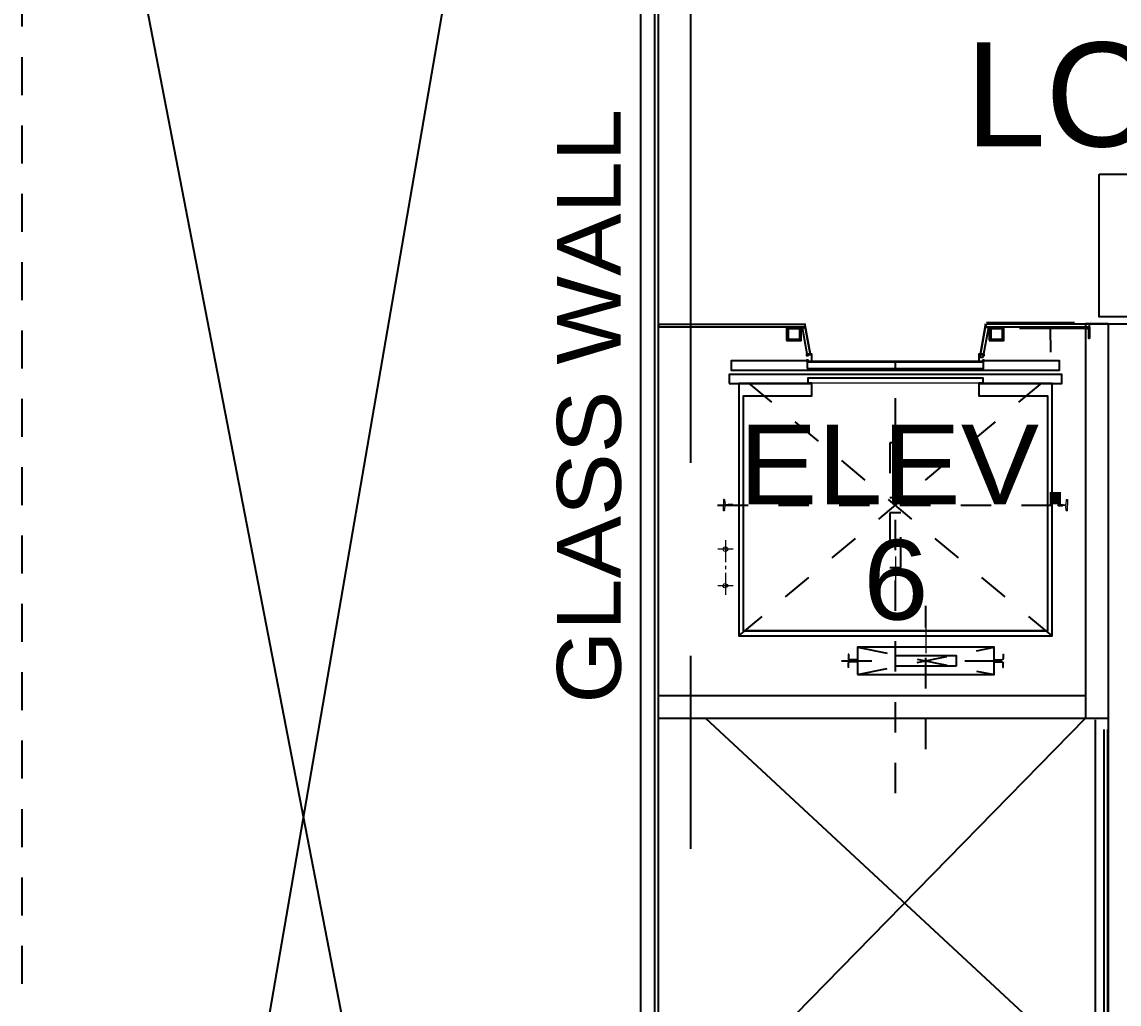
# Model space of a CAD drawing. Header units: millimetres. Extents: x 2148 to 2681, y 758 to 986.
# Drawn here: x 2324.248 to 2327.857, y 955.486 to 958.719 of the extents above; entities that cross this region are included whole.
import ezdxf

# ---------------------------------------------------------------- set-up
doc = ezdxf.new("R2010")
doc.units = ezdxf.units.MM
for name, pattern in [('CENTER', [2, 1.25, -0.25, 0.25, -0.25]), ('CENTER2', [28.575, 19.05, -3.175, 3.175, -3.175]), ('HIDDEN', [0.375, 0.25, -0.125])]:
    doc.linetypes.add(name, pattern=pattern)
for name, color, linetype in [('at_Entity', 7, 'Continuous'), ('D', 1, 'Continuous'), ('DR', 7, 'Continuous'), ('ELAYOUT', 4, 'Continuous'), ('HATCH', 8, 'Continuous'), ('p-boarder', 2, 'Continuous'), ('S_GRID LINES', 252, 'Continuous'), ('TEXT', 6, 'Continuous')]:
    doc.layers.add(name, color=color, linetype=linetype)
doc.styles.add('MMTX$0$ESMX$0$X-OPTA1D', font='x-opta1d')
doc.styles.add('SWISS', font='swissl.ttf')
pattern_1 = [(225, (-76657.6277916, -1225.9457364), (0.000883883476483, -0.000883883476483), [])]
pattern_2 = [(315, (81310.5467032, -1225.985906), (-0.000883883476483, -0.000883883476483), [])]
pattern_3 = [(225, (-76658.2946319, -1225.9457364), (0.000883883476483, -0.000883883476483), [])]

# ---------------------------------------------------------------- blocks, each defined once
blk = doc.blocks.new('ELEV3')
at = {"ltscale": 0.05}
for p, q in [((-78998.1483, -2187.7899), (-78998.1663, -2187.6897)), ((-78997.5889, -2187.7899), (-78997.5709, -2187.6897)), ((-78997.569, -2187.6861, 0), (-78997.2797, -2187.6861, 0))]:
    blk.add_line(p, q, dxfattribs=at)
for points in [[(-78998.1435, -2187.7899), (-78998.161, -2187.7899), (-78998.161, -2187.7948), (-78998.1561, -2187.7948), (-78998.1561, -2187.7943), (-78998.16, -2187.7943), (-78998.16, -2187.7909), (-78998.1445, -2187.7909), (-78998.1445, -2187.8143), (-78998.16, -2187.8143), (-78998.16, -2187.8109), (-78998.1561, -2187.8109), (-78998.1561, -2187.8099), (-78998.161, -2187.8099), (-78998.161, -2187.8123), (-78998.4086, -2187.8123), (-78998.4086, -2187.8425), (-78997.3286, -2187.8425), (-78997.3286, -2187.8123), (-78997.5762, -2187.8123), (-78997.5762, -2187.8099), (-78997.5811, -2187.8099), (-78997.5811, -2187.8109), (-78997.5772, -2187.8109), (-78997.5772, -2187.8143), (-78997.5928, -2187.8143), (-78997.5928, -2187.7909), (-78997.5772, -2187.7909), (-78997.5772, -2187.7943), (-78997.5811, -2187.7943), (-78997.5811, -2187.7948), (-78997.5762, -2187.7948), (-78997.5762, -2187.7899), (-78997.5938, -2187.7899), (-78997.5938, -2187.8148), (-78998.1435, -2187.8148), (-78998.1435, -2187.7899), (-78998.1483, -2187.7899), (-78998.1663, -2187.6897)], [(-78998.4159, -2187.8872), (-78998.1435, -2187.8872), (-78998.1435, -2187.8853), (-78998.1561, -2187.8853), (-78998.1561, -2187.8683), (-78997.5811, -2187.8683), (-78997.5811, -2187.8853), (-78997.5936, -2187.8853), (-78997.5936, -2187.8872), (-78997.3213, -2187.8872), (-78997.3213, -2187.8576), (-78998.4159, -2187.8576), (-78998.4159, -2187.8872)], [(-78998.1435, -2187.8872), (-78998.3838, -2187.8872), (-78998.3838, -2188.7172), (-78997.3534, -2188.7172), (-78997.3534, -2187.8872), (-78997.5938, -2187.8872), (-78997.5938, -2187.9276), (-78997.3685, -2187.9276), (-78997.3685, -2188.7013), (-78998.3687, -2188.7013), (-78998.3687, -2187.9276), (-78998.1435, -2187.9276), (-78998.1435, -2187.8872)]]:
    blk.add_lwpolyline(points, dxfattribs=at)
for points in [[(-78998.1586, -2187.8371), (-78997.5787, -2187.8371), (-78997.5787, -2187.8167), (-78998.1586, -2187.8167)], [(-78997.9936, -2188.8446), (-78997.5436, -2188.8446), (-78997.5436, -2188.7546), (-78997.9936, -2188.7546)], [(-78997.6687, -2188.8174), (-78997.8686, -2188.8174), (-78997.8686, -2188.7819), (-78997.6687, -2188.7819)]]:
    blk.add_lwpolyline(points, close=True, dxfattribs=at)
at = {"layer": 'at_Entity', "color": 7, "lineweight": 9}
for p, q in [((-78997.3213, -2187.8576), (-78998.4159, -2187.8576)), ((-78998.4159, -2187.8576), (-78998.4159, -2187.8872)), ((-78998.1435, -2187.8872), (-78998.4159, -2187.8872)), ((-78998.3838, -2187.8872), (-78998.3838, -2188.7172)), ((-78997.5811, -2187.8683), (-78998.1561, -2187.8683)), ((-78998.1561, -2187.8683), (-78998.1561, -2187.8853)), ((-78997.5811, -2187.8853), (-78998.1561, -2187.8853)), ((-78997.3213, -2187.8872), (-78997.5938, -2187.8872)), ((-78997.5811, -2187.8683), (-78997.5811, -2187.8853)), ((-78997.3534, -2187.8872), (-78997.3534, -2188.7172)), ((-78997.3213, -2187.8576), (-78997.3213, -2187.8872)), ((-78998.3687, -2187.9276), (-78998.1435, -2187.9276)), ((-78998.3687, -2187.9276), (-78998.3687, -2188.7021)), ((-78997.3685, -2187.9276), (-78997.5938, -2187.9276)), ((-78997.3685, -2187.9276), (-78997.3685, -2188.7021)), ((-78998.432, -2188.2686), (-78998.4344, -2188.2686)), ((-78998.4344, -2188.2686), (-78998.4344, -2188.2871)), ((-78998.432, -2188.2686), (-78998.431, -2188.2691)), ((-78998.431, -2188.2691), (-78998.4305, -2188.2701)), ((-78998.4305, -2188.2701), (-78998.429, -2188.2847)), ((-78998.4286, -2188.2857), (-78998.429, -2188.2847)), ((-78998.4183, -2188.2847), (-78998.4203, -2188.2862)), ((-78998.4038, -2188.2847), (-78998.4183, -2188.2847)), ((-78998.4038, -2188.2847), (-78998.4033, -2188.2852)), ((-78998.4033, -2188.2852), (-78998.4033, -2188.2891)), ((-78997.334, -2188.2852), (-78997.3335, -2188.2847)), ((-78997.334, -2188.2852), (-78997.334, -2188.2891)), ((-78997.3335, -2188.2847), (-78997.3189, -2188.2847)), ((-78997.3165, -2188.2862), (-78997.3189, -2188.2847)), ((-78997.3082, -2188.2847), (-78997.3087, -2188.2857)), ((-78997.3067, -2188.2701), (-78997.3082, -2188.2847)), ((-78997.3067, -2188.2701), (-78997.3062, -2188.2691)), ((-78997.3062, -2188.2691), (-78997.3053, -2188.2686)), ((-78997.3053, -2188.2686), (-78997.3028, -2188.2686)), ((-78997.3028, -2188.2686), (-78997.3028, -2188.2871)), ((-78998.4344, -2188.3061), (-78998.4344, -2188.2871)), ((-78998.432, -2188.3061), (-78998.4344, -2188.3061)), ((-78998.431, -2188.3056), (-78998.432, -2188.3061)), ((-78998.4305, -2188.3046), (-78998.431, -2188.3056)), ((-78998.4305, -2188.3046), (-78998.429, -2188.29)), ((-78998.429, -2188.29), (-78998.4286, -2188.2886)), ((-78998.4276, -2188.2862), (-78998.4286, -2188.2857)), ((-78998.4286, -2188.2886), (-78998.4276, -2188.2881)), ((-78998.4203, -2188.2862), (-78998.4276, -2188.2862)), ((-78998.4276, -2188.2881), (-78998.4203, -2188.2881)), ((-78998.4203, -2188.2881), (-78998.4183, -2188.2896)), ((-78998.4038, -2188.2896), (-78998.4183, -2188.2896)), ((-78998.4033, -2188.2891), (-78998.4038, -2188.2896)), ((-78997.3335, -2188.2896), (-78997.334, -2188.2891)), ((-78997.3335, -2188.2896), (-78997.3189, -2188.2896)), ((-78997.3165, -2188.2881), (-78997.3189, -2188.2896)), ((-78997.3165, -2188.2862), (-78997.3096, -2188.2862)), ((-78997.3096, -2188.2881), (-78997.3165, -2188.2881)), ((-78997.3087, -2188.2857), (-78997.3096, -2188.2862)), ((-78997.3096, -2188.2881), (-78997.3087, -2188.2886)), ((-78997.3087, -2188.2886), (-78997.3082, -2188.29)), ((-78997.3067, -2188.3046), (-78997.3082, -2188.29)), ((-78997.3062, -2188.3056), (-78997.3067, -2188.3046)), ((-78997.3053, -2188.3061), (-78997.3062, -2188.3056)), ((-78997.3028, -2188.3061), (-78997.3053, -2188.3061)), ((-78997.3028, -2188.3061), (-78997.3028, -2188.2871)), ((-78998.4354, -2188.4321), (-78998.4344, -2188.4287)), ((-78998.4344, -2188.4287), (-78998.4315, -2188.4258)), ((-78998.4315, -2188.4258), (-78998.4281, -2188.4248)), ((-78998.4281, -2188.4024), (-78998.4281, -2188.4749)), ((-78998.4281, -2188.4248), (-78998.4242, -2188.4258)), ((-78998.4242, -2188.4258), (-78998.4213, -2188.4287)), ((-78998.4213, -2188.4287), (-78998.4203, -2188.4321)), ((-78998.4028, -2188.4321), (-78998.4529, -2188.4321)), ((-78998.4344, -2188.436), (-78998.4354, -2188.4321)), ((-78998.4315, -2188.4389), (-78998.4344, -2188.436)), ((-78998.4281, -2188.4399), (-78998.4315, -2188.4389)), ((-78998.4242, -2188.4389), (-78998.4281, -2188.4399)), ((-78998.4213, -2188.436), (-78998.4242, -2188.4389)), ((-78998.4203, -2188.4321), (-78998.4213, -2188.436)), ((-78997.8686, -2188.4564), (-78997.8686, -2188.5727)), ((-78998.4281, -2188.4866), (-78998.4281, -2188.4983)), ((-78998.4281, -2188.5099), (-78998.4281, -2188.5824)), ((-78998.4028, -2188.5523), (-78998.4529, -2188.5523)), ((-78998.4364, -2188.5523), (-78998.4316, -2188.5452)), ((-78998.4319, -2188.5588), (-78998.4364, -2188.5523)), ((-78998.4213, -2188.5562), (-78998.4319, -2188.5588)), ((-78998.4316, -2188.5452), (-78998.4213, -2188.5484)), ((-78998.4213, -2188.5484), (-78998.4203, -2188.5523)), ((-78998.4203, -2188.5523), (-78998.4213, -2188.5562)), ((-78997.7684, -2188.6788), (-78997.7684, -2188.7746)), ((-78998.3838, -2188.7172), (-78997.3534, -2188.7172)), ((-78998.3687, -2188.7021), (-78997.3685, -2188.7021)), ((-78998.0219, -2188.778), (-78998.0238, -2188.778)), ((-78998.0238, -2188.778), (-78998.0238, -2188.7926)), ((-78998.0219, -2188.778), (-78998.0219, -2188.7926)), ((-78997.5154, -2188.778), (-78997.5135, -2188.778)), ((-78997.5154, -2188.778), (-78997.5154, -2188.7926)), ((-78997.5135, -2188.778), (-78997.5135, -2188.7926)), ((-78998.0228, -2188.795), (-78998.0238, -2188.7926)), ((-78998.0238, -2188.8067), (-78998.0228, -2188.8043)), ((-78998.0238, -2188.8213), (-78998.0238, -2188.8067)), ((-78998.0219, -2188.8213), (-78998.0238, -2188.8213)), ((-78998.0214, -2188.7965), (-78998.0228, -2188.795)), ((-78998.0228, -2188.8043), (-78998.0214, -2188.8028)), ((-78998.0209, -2188.7945), (-78998.0219, -2188.7926)), ((-78998.0219, -2188.8067), (-78998.0209, -2188.8048)), ((-78998.0219, -2188.8213), (-78998.0219, -2188.8067)), ((-78998.0189, -2188.797), (-78998.0214, -2188.7965)), ((-78998.0214, -2188.8028), (-78998.0189, -2188.8023)), ((-78998.0189, -2188.7955), (-78998.0209, -2188.7945)), ((-78998.0209, -2188.8048), (-78998.0189, -2188.8038)), ((-78997.9966, -2188.7955), (-78998.0189, -2188.7955)), ((-78997.9966, -2188.797), (-78998.0189, -2188.797)), ((-78997.9966, -2188.8023), (-78998.0189, -2188.8023)), ((-78997.9966, -2188.8038), (-78998.0189, -2188.8038)), ((-78997.9966, -2188.7955), (-78997.9946, -2188.7965)), ((-78997.9966, -2188.797), (-78997.9956, -2188.7975)), ((-78997.9956, -2188.8018), (-78997.9966, -2188.8023)), ((-78997.9946, -2188.8028), (-78997.9966, -2188.8038)), ((-78997.9956, -2188.7975), (-78997.9951, -2188.7984)), ((-78997.9951, -2188.8009), (-78997.9956, -2188.8018)), ((-78997.9951, -2188.7984), (-78997.9951, -2188.8009)), ((-78997.9946, -2188.7965), (-78997.9936, -2188.7984)), ((-78997.9936, -2188.8009), (-78997.9946, -2188.8028)), ((-78997.5436, -2188.7984), (-78997.5427, -2188.7965)), ((-78997.5427, -2188.8028), (-78997.5436, -2188.8009)), ((-78997.5427, -2188.7965), (-78997.5407, -2188.7955)), ((-78997.5407, -2188.8038), (-78997.5427, -2188.8028)), ((-78997.5422, -2188.7984), (-78997.5417, -2188.7975)), ((-78997.5422, -2188.8009), (-78997.5422, -2188.7984)), ((-78997.5417, -2188.8018), (-78997.5422, -2188.8009)), ((-78997.5417, -2188.7975), (-78997.5407, -2188.797)), ((-78997.5407, -2188.8023), (-78997.5417, -2188.8018)), ((-78997.5407, -2188.7955), (-78997.5183, -2188.7955)), ((-78997.5407, -2188.797), (-78997.5183, -2188.797)), ((-78997.5407, -2188.8023), (-78997.5183, -2188.8023)), ((-78997.5407, -2188.8038), (-78997.5183, -2188.8038)), ((-78997.5164, -2188.7945), (-78997.5183, -2188.7955)), ((-78997.5159, -2188.7965), (-78997.5183, -2188.797)), ((-78997.5183, -2188.8023), (-78997.5159, -2188.8028)), ((-78997.5183, -2188.8038), (-78997.5164, -2188.8048)), ((-78997.5154, -2188.7926), (-78997.5164, -2188.7945)), ((-78997.5164, -2188.8048), (-78997.5154, -2188.8067)), ((-78997.5145, -2188.795), (-78997.5159, -2188.7965)), ((-78997.5159, -2188.8028), (-78997.5145, -2188.8043)), ((-78997.5154, -2188.8213), (-78997.5154, -2188.8067)), ((-78997.5154, -2188.8213), (-78997.5135, -2188.8213)), ((-78997.5135, -2188.7926), (-78997.5145, -2188.795)), ((-78997.5145, -2188.8043), (-78997.5135, -2188.8067)), ((-78997.5135, -2188.8213), (-78997.5135, -2188.8067))]:
    blk.add_line(p, q, dxfattribs=at)
at = {"layer": 'DR', "linetype": 'CENTER', "ltscale": 0.05}
for points in [[(-78997.8866, -2188.2623), (-78997.8506, -2188.2623), (-78997.8506, -2188.0823), (-78997.8866, -2188.0823)], [(-78997.8866, -2188.4924), (-78997.8506, -2188.4924), (-78997.8506, -2188.3124), (-78997.8866, -2188.3124)]]:
    blk.add_lwpolyline(points, close=True, dxfattribs=at)
at = {"layer": 'HATCH', "linetype": 'CENTER', "ltscale": 0.05}
for p, q in [((-78997.8686, -2189.2352), (-78997.8686, -2187.8148)), ((-78998.3838, -2188.7172), (-78997.3534, -2187.8576)), ((-78997.3534, -2188.7172), (-78998.3838, -2187.8576)), ((-78998.4535, -2188.2871), (-78997.27, -2188.2871)), ((-78997.7684, -2189.0901), (-78997.7684, -2188.6181)), ((-78997.9936, -2188.8446), (-78997.5436, -2188.7546)), ((-78997.9936, -2188.7546), (-78997.5436, -2188.8446)), ((-78998.0462, -2188.7999), (-78997.8968, -2188.7999)), ((-78997.6405, -2188.7999), (-78997.4911, -2188.7999))]:
    blk.add_line(p, q, dxfattribs=at)
blk = doc.blocks.new('EXISTING')
at = {"layer": 'HATCH', "linetype": 'HIDDEN', "ltscale": 0.5}
blk.add_line((-79723.1443, -2173.4499), (-79723.1443, -2155.6046), dxfattribs=at)

msp = doc.modelspace()

# ---------------------------------------------------------------- hatches: boundary and pattern name
at = {"layer": 'ELAYOUT', "ltscale": 10}
h = msp.add_hatch(dxfattribs=at)
h.set_pattern_fill('ANSI31', color=256, scale=0.01, angle=180, style=0)
h.set_pattern_definition(pattern_2)
h.paths.add_polyline_path([(2327.7601804, 957.7144125), (2327.7380549, 957.7144125), (2327.7380549, 957.7114125), (2327.7526388, 957.7114125, -0.389679127), (2327.7571804, 957.7060958), (2327.7571804, 957.6769125), (2327.7601804, 957.6769125)])
at = {"layer": 'HATCH', "ltscale": 0.05}
h = msp.add_hatch(dxfattribs=at)
h.set_pattern_fill('ANSI31', color=256, scale=0.01, angle=180, style=0)
h.set_pattern_definition([(225, (-76658.3257535, -1225.9065364), (0.000883883476483, -0.000883883476483), [])])
h.paths.add_polyline_path([(2326.7634265, 957.6702091), (2326.7684265, 957.6743168), (2326.7684265, 957.7089591), (2326.8070462, 957.7089591), (2326.8120462, 957.7139591), (2326.7634265, 957.7139591)])
h = msp.add_hatch(dxfattribs=at)
h.set_pattern_fill('ANSI31', color=256, scale=0.01, angle=180, style=0)
h.set_pattern_definition(pattern_3)
h.paths.add_polyline_path([(2326.8120462, 957.7139591), (2326.8070462, 957.7089591), (2326.8070462, 957.6796015), (2326.8120462, 957.6796015)])
h = msp.add_hatch(dxfattribs=at)
h.set_pattern_fill('ANSI31', color=256, scale=0.01, angle=180, style=0)
h.set_pattern_definition([(225, (-76657.6589132, -1225.9065364), (0.000883883476483, -0.000883883476483), [])])
h.paths.add_polyline_path([(2327.4302667, 957.6702091), (2327.4352667, 957.6743168), (2327.4352667, 957.7089591), (2327.4738865, 957.7089591), (2327.4788865, 957.7139591), (2327.4302667, 957.7139591)])
h = msp.add_hatch(dxfattribs=at)
h.set_pattern_fill('ANSI31', color=256, scale=0.01, angle=180, style=0)
h.set_pattern_definition(pattern_1)
h.paths.add_polyline_path([(2327.4788865, 957.7139591), (2327.4738865, 957.7089591), (2327.4738865, 957.6796015), (2327.4788865, 957.6796015)])
h = msp.add_hatch(dxfattribs=at)
h.set_pattern_fill('ANSI31', color=256, scale=0.01, angle=180, style=0)
h.set_pattern_definition(pattern_2)
h.paths.add_polyline_path([(2327.7382657, 957.7144125), (2327.7382657, 957.7114125), (2327.7305192, 957.7114125), (2327.7305192, 957.7144125)])
h.paths.add_polyline_path([(2327.7305192, 957.7144125), (2327.7305192, 957.7114125), (2327.7227181, 957.7114125), (2327.7226503, 957.7114125), (2327.7226503, 957.7144125)])
h = msp.add_hatch(dxfattribs=at)
h.set_pattern_fill('ANSI31', color=256, scale=0.01, angle=180, style=0)
h.set_pattern_definition(pattern_3)
h.paths.add_polyline_path([(2326.8120462, 957.6702091), (2326.8120462, 957.6796015), (2326.8070462, 957.6796015), (2326.8070462, 957.6743038), (2326.7684105, 957.6743038), (2326.7634265, 957.6702091)])
h = msp.add_hatch(dxfattribs=at)
h.set_pattern_fill('ANSI31', color=256, scale=0.01, angle=180, style=0)
h.set_pattern_definition(pattern_1)
h.paths.add_polyline_path([(2327.4788865, 957.6702091), (2327.4788865, 957.6796015), (2327.4738865, 957.6796015), (2327.4738865, 957.6743038), (2327.4352508, 957.6743038), (2327.4302667, 957.6702091)])

# ---------------------------------------------------------------- linework, layer by layer
at = {"ltscale": 0.05}
for p, q in [((2327.4187153, 957.715526, 0), (2327.4212787, 957.725526, 0)), ((2327.4187153, 957.715526, 0), (2327.4212787, 957.725526, 0)), ((2327.4212787, 957.725526, 0), (2327.760569, 957.725526, 0)), ((2326.3427047, 957.7236859, 0), (2326.8239202, 957.7236855, 0)), ((2326.3427047, 957.7236859, 0), (2326.3427047, 957.7156173, 0)), ((2326.3427047, 957.7156173, 0), (2326.8253858, 957.715526, 0)), ((2326.8070462, 957.7089591, 0), (2326.8120462, 957.7139591, 0)), ((2326.8320777, 957.6199654, 0), (2326.8155523, 957.7119719, 0)), ((2326.8260241, 957.7119719, 0), (2326.8158641, 957.7119719, 0)), ((2326.8253858, 957.715526, 0), (2326.8239202, 957.7236855, 0)), ((2326.8419202, 957.6217333, 0), (2326.8260241, 957.7102359, 0)), ((2327.4002402, 957.615526, 0), (2327.4182985, 957.7139002, 0)), ((2327.4002402, 957.615526, 0), (2327.4182985, 957.7139002, 0)), ((2327.4105636, 957.615526, 0), (2327.4286218, 957.7139002, 0)), ((2327.4182985, 957.7139002, 0), (2327.4286218, 957.7139002, 0)), ((2327.4187153, 957.715526, 0), (2327.760569, 957.715526, 0)), ((2327.4738865, 957.7089591, 0), (2327.4788865, 957.7139591, 0)), ((2327.5304173, 957.7115142, 0), (2327.732122, 957.7115142, 0)), ((2327.6312697, 957.7115142, 0), (2327.632114, 957.632519, 0)), ((2327.7226503, 957.7144125, 0), (2327.7601804, 957.7144125, 0)), ((2327.7226503, 957.7144125, 0), (2327.7226503, 957.7114125, 0)), ((2327.7226503, 957.7114125, 0), (2327.7526388, 957.7114125, 0)), ((2327.7527066, 957.7114125, 0), (2327.7227181, 957.7114125, 0)), ((2327.4002402, 957.615526, 0), (2327.4105636, 957.615526, 0))]:
    msp.add_line(p, q, dxfattribs=at)
msp.add_line((2327.7716863, 957.725526, 0), (2330.9291701, 957.725526, 0))
at = {"ltscale": 0.5}
msp.add_lwpolyline([(2327.7914871, 958.2182737), (2328.7838618, 958.2182737), (2328.7838618, 957.7485387), (2327.7914871, 957.7485387)], close=True, dxfattribs=at)
at = {"ltscale": 0.05, "elevation": 0}
for points in [[(2326.7634265, 957.6702091), (2326.8120462, 957.6702091), (2326.8120462, 957.7139591), (2326.7634265, 957.7139591)], [(2326.7684265, 957.6743038), (2326.8070462, 957.6743038), (2326.8070462, 957.7089591), (2326.7684265, 957.7089591)], [(2327.4302667, 957.6702091), (2327.4788865, 957.6702091), (2327.4788865, 957.7139591), (2327.4302667, 957.7139591)], [(2327.4352667, 957.6743038), (2327.4738865, 957.6743038), (2327.4738865, 957.7089591), (2327.4352667, 957.7089591)]]:
    msp.add_lwpolyline(points, close=True, dxfattribs=at)
at = {"layer": 'D', "ltscale": 0.5}
for p, q in [((2324.2483385, 950.729311, 0), (2326.0153006, 960.9759578, 0)), ((2324.2480246, 960.8871408, 0), (2326.2025826, 950.781811, 0))]:
    msp.add_line(p, q, dxfattribs=at)
at = {"layer": 'ELAYOUT', "ltscale": 10}
for p, q in [((2327.7466123, 957.725526), (2327.7466194, 956.4268612)), ((2327.8216123, 957.725526), (2327.7466123, 957.7255256)), ((2327.760569, 957.715526, 0), (2327.760569, 957.725526, 0)), ((2327.7616863, 957.725526, 0), (2327.7716863, 957.725526, 0)), ((2327.8216123, 957.725526), (2327.8216194, 956.4268612)), ((2327.7376729, 957.7144125, 0), (2327.7597985, 957.7144125, 0)), ((2327.7376729, 957.7114125, 0), (2327.7522568, 957.7114125, 0)), ((2327.7523246, 957.7114125, 0), (2327.7377407, 957.7114125, 0)), ((2327.7571804, 957.70647, 0), (2327.7571804, 957.6769125, 0)), ((2327.7601804, 957.7144125, 0), (2327.7601804, 957.6769125, 0)), ((2327.7601804, 957.6769125, 0), (2327.7571804, 957.6769125, 0)), ((2326.3427047, 956.5018612, 0), (2327.7465862, 956.5018612, 0)), ((2326.3427047, 956.4268612, 0), (2327.8216194, 956.4268612, 0))]:
    msp.add_line(p, q, dxfattribs=at)
msp.add_arc((2327.7520167, 957.7062829, 0), 0.0051672, 357.9253351, 83.0846325, dxfattribs=at)
at = {"layer": 'HATCH', "linetype": 'ByBlock', "ltscale": 0.5}
for p, q in [((2326.2839329, 955.3874202, 0), (2326.2839329, 959.1724121, 0)), ((2327.821737, 957.720526), (2327.8217505, 955.2667991)), ((2326.4970013, 956.4268612, 0), (2327.7466258, 955.2667987, 0)), ((2326.6114709, 955.2667987, 0), (2327.7465866, 956.4268612, 0)), ((2327.7786119, 956.4218947), (2327.7786183, 955.2667987))]:
    msp.add_line(p, q, dxfattribs=at)
at = {"layer": 'HATCH', "ltscale": 0.05}
for p, q in [((2326.7684265, 957.6743168, 0), (2326.7634265, 957.6702091, 0)), ((2327.4352667, 957.6743168, 0), (2327.4302667, 957.6702091, 0))]:
    msp.add_line(p, q, dxfattribs=at)
at = {"layer": 'p-boarder', "ltscale": 10}
for p, q in [((2326.3302047, 955.3874202, 0), (2326.3302047, 959.1724121, 0)), ((2326.3427047, 955.3874202, 0), (2326.3427047, 959.1724121, 0)), ((2327.8074012, 956.3902539, 0), (2327.8074012, 955.2667987, 0)), ((2327.8199012, 956.3902539, 0), (2327.8199012, 955.2667987, 0))]:
    msp.add_line(p, q, dxfattribs=at)
at = {"layer": 'S_GRID LINES', "linetype": 'CENTER2', "ltscale": 0.2}
msp.add_line((2326.4489709, 922.9776771, 0), (2326.4489709, 977.7411715, 0), dxfattribs=at)

# ---------------------------------------------------------------- block references
at = {"layer": 'HATCH', "color": 2, "lineweight": -3}
msp.add_blockref('EXISTING', (82047.3926086, 3116.6282593, 0), dxfattribs=at)
at = {"layer": 'HATCH', "ltscale": 0.05}
msp.add_blockref('ELEV3', (81324.9902653, 3145.4156736, 0), dxfattribs=at)

# ---------------------------------------------------------------- texts
at = {"color": 2, "style": 'MMTX$0$ESMX$0$X-OPTA1D', "width": 1.1}
msp.add_text('GLASS WALL', height=0.21, rotation=90, dxfattribs=at).set_placement((2326.2183004, 956.4750997, 0))
at = {"color": 2, "style": 'MMTX$0$ESMX$0$X-OPTA1D', "text_generation_flag": 6, "width": 1.1}
for s, p in [('ELEV.', (2326.6070202, 957.131211, 0)), ('6', (2327.0158698, 956.7517813, 0))]:
    msp.add_text(s, height=0.2625, rotation=180, dxfattribs=at).set_placement(p)
at = {"layer": 'TEXT', "style": 'SWISS'}
msp.add_text('LOBBY -2', height=0.34222952, rotation=359.9897109, dxfattribs=at).set_placement((2327.3504713, 958.3090763, 0))

doc.saveas('drawing.dxf')
